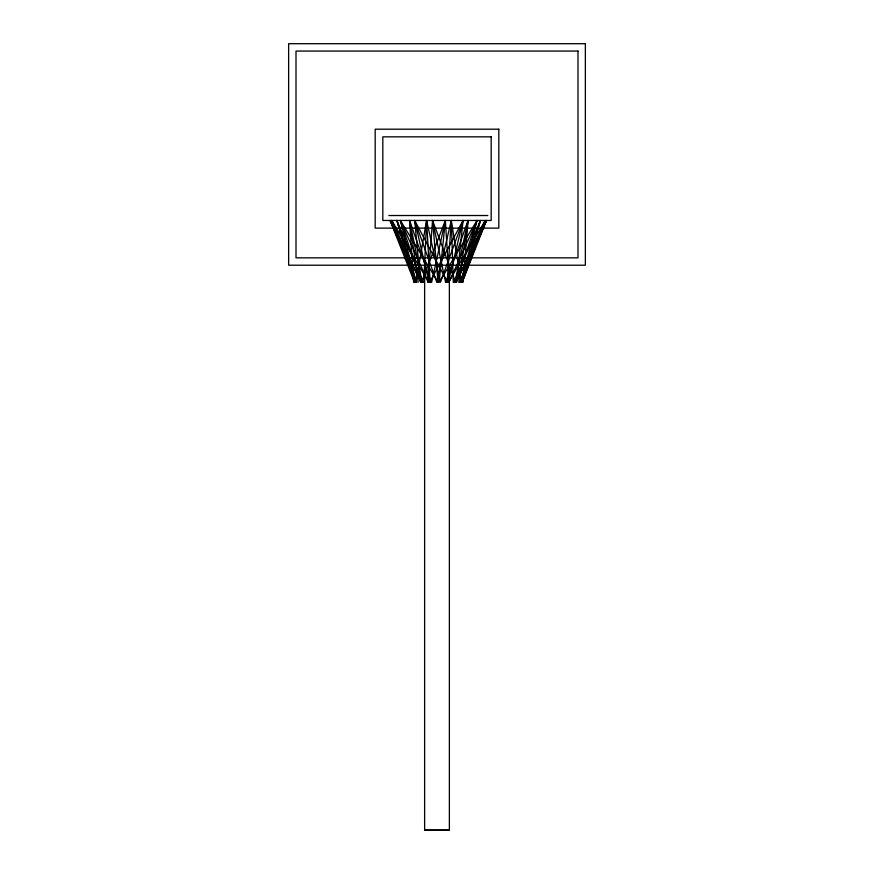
<?xml version="1.0" encoding="UTF-8"?>
<svg xmlns="http://www.w3.org/2000/svg" width="874" height="874" viewBox="0 0 874 874"><rect width="100%" height="100%" fill="white"/><g stroke="black" fill="none" stroke-linecap="round" stroke-linejoin="round"><path stroke-width="1.31" d="M423.846 282.291L426.578 220.467L440.441 282.291L463.067 220.467L456.556 282.291M447.138 282.291L451.29 220.467L461.035 282.291L477.073 220.467L439.119 282.291L445.347 220.467L421.53 282.291M427.899 282.291L432.554 220.467L455.605 282.291M463.067 282.291L468.082 220.467L446.013 282.291M458.752 282.291L468.082 220.467L454.917 282.291M415.904 282.291L426.578 220.467L430.117 282.291M431.647 282.291L445.347 220.467L449.323 282.291M448.242 282.291L463.067 220.467L429.68 282.291M461.396 282.291L480.427 220.467L454.032 282.291M461.155 282.291L480.427 220.467L460.205 282.291M455.758 282.291L477.073 220.467L448.963 282.291M462.171 282.291L485.278 220.467L448.449 282.291M462.226 282.291L486.457 220.467L456.261 282.291M460.664 282.291L485.278 220.467L455.867 282.291M460.139 282.291L486.457 220.467L459.702 282.291M424.633 264.494L424.633 830.18L449.367 830.18L449.367 264.494M388.897 215.528L487.801 215.528M449.367 830.18L424.633 830.18M438.191 282.291L400.368 220.467L415.816 282.291M428.806 282.291L391.738 220.467L414.484 282.291L390.088 220.467L420.864 282.291M447.597 282.291L414.691 220.467L420.525 282.291M421.202 282.291L391.738 220.467L416.243 282.291M428.249 282.291L400.368 220.467L421.344 282.291M390.088 220.467L416.734 282.291L396.894 220.467L423.114 282.291M431.253 282.291L409.578 220.467L413.642 282.291M415.587 282.291L396.894 220.467L415.084 282.291M428.992 282.291L414.691 220.467L436.803 282.291L451.29 220.467L453.289 282.291M445.587 282.291L432.554 220.467L438.049 282.291M422.218 282.291L409.578 220.467L418.209 282.291M585.361 43.7L288.639 43.7L288.639 265.204L585.361 265.204L585.361 43.7M577.998 51.063L296.002 51.063L296.002 257.841L577.998 257.841L577.998 51.063M498.814 129.199L375.186 129.199L375.186 228.114L498.814 228.114L498.814 129.199M491.177 136.836L382.823 136.836L382.823 220.467L491.177 220.467L491.177 136.836"/></g></svg>
